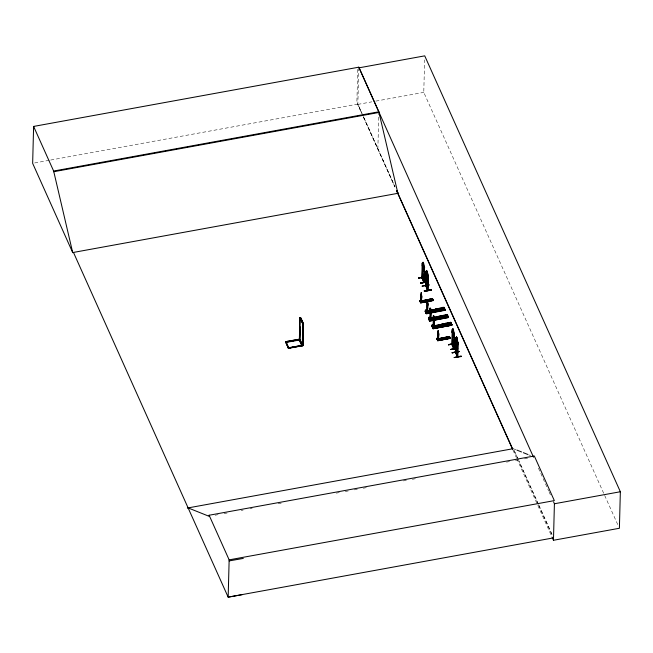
<?xml version="1.0" encoding="UTF-8"?>
<svg xmlns="http://www.w3.org/2000/svg" width="653" height="653" viewBox="0 0 653 653"><rect width="100%" height="100%" fill="white"/><g stroke="black" fill="none" stroke-linecap="round" stroke-linejoin="round"><path stroke-width="0.49" stroke-dasharray="3.27 2.45" d="M357.738 69.365L356.865 102.57L361.778 113.426M362.839 115.548L357.836 104.39L358.766 68.875M377.858 149.015L378.789 113.491M617.722 524.547L423.773 92.383L424.621 59.921M34.658 162.964L49.701 160.23M50.705 160.042L357.844 104.088L362.015 113.385M357.836 104.39L371.818 101.844M375.818 101.117L423.773 92.383M215.098 515.209L218.102 514.662M224.11 513.568L227.113 513.021M241.137 510.466L243.136 510.099M250.148 508.826L252.148 508.458M278.186 503.716L281.19 503.169M336.262 493.137L339.266 492.591M345.274 491.497L348.278 490.95M354.285 489.856L357.289 489.309M363.297 488.215L366.3 487.669M403.35 480.918L406.354 480.371M412.361 479.278L415.365 478.731M506.483 462.128L509.487 461.581M515.495 460.487L518.498 459.941M524.506 458.847L527.51 458.292M514.221 449.027L516.05 449.762M528.816 454.872L530.636 455.598M363.452 117.148L394.951 186.823L363.68 117.099M538.513 504.402L518.776 460.74L538.341 504.434M538.929 505.332L553.63 537.852M538.439 468.152L548.675 490.974M549.091 491.889L551.14 496.451M538.758 505.365L552.528 536.04M363.256 116.479L394.959 187.117M512.997 450.129L516.335 457.565M516.752 458.496L552.209 537.492M518.351 459.81L513.731 449.59L518.319 459.818"/><path stroke-width="0.98" d="M424.205 267.33L424.066 282.374L424.474 267.248L423.805 281.965C424.932 284.324 420.981 275.558 422.148 278.227M452.333 344.604L452.235 329.683L452.97 328.916M457.68 341.894L458.137 342.254L457.81 356.889L457.68 355.942M420.907 294.479L420.842 300.584M421.454 301.866L420.932 300.641L420.932 295.507M427.356 312.387L427.682 305.661A2.432 0.571 79.2 0 0 427.756 303.082A2.432 0.571 79.2 0 0 426.736 300.894A2.432 0.571 79.2 0 0 426.67 303.482C426.091 308.918 427.552 319.66 427.829 305.637A2.432 0.571 79.2 0 0 427.935 303.261A2.432 0.571 79.2 0 0 426.98 300.87A2.432 0.571 79.2 0 0 426.711 302.829M512.548 448.799L396.64 190.537L397.889 193.321L378.83 111.802L358.807 67.186L33.613 126.429L32.65 163.332L72.728 252.629L73.487 252.491M242.336 594.63L228.166 597.144L73.463 252.433L72.695 252.564L53.644 171.045L33.613 126.429M209.123 515.241L229.146 559.858L554.34 500.614L534.317 455.998L209.123 515.241L209.091 516.303L188.121 507.903M229.146 559.858L228.166 597.144L552.356 538.08M285.63 342.139L285.639 341.682L299.621 339.152L302.47 345.355L302.706 323.921L299.923 317.725L300.764 317.57L303.539 323.782L302.968 345.682L288.406 348.335L285.63 342.139L300.184 339.487M286.202 342.082L288.944 348.18M288.234 347.943L302.453 345.331M288.406 348.335L288.397 347.82L302.38 345.298M299.923 317.725L299.368 339.193L302.388 345.788L303.082 323.798L302.421 345.559M299.613 339.136L302.968 345.657L303.531 323.766L302.706 323.921M299.58 338.181L300.045 320.615M285.785 342.433L299.8 339.976L300.062 326.729M300.298 317.799L300.298 320.06L300.404 318.044M299.833 339.935L300.062 330.01M299.531 339.487L302.241 345.755L302.902 323.88L300.119 317.685M533.517 457.198L358.807 67.186M425.585 276.758L418.597 278.031M431.731 299.498L420.108 301.71L419.944 300.502L421.226 300.266L421.871 302.192L421.887 301.686L420.401 302.021L420.271 300.739M420.181 301.547L420.214 300.486L420.54 300.731M420.81 283.231L420.703 282.945C442.84 279.386 405.823 285.761 427.691 281.419L420.712 282.716M421.185 292.903L420.793 295.132M421.209 300.894L421.226 300.266M421.699 296.087L421.283 292.715M421.952 277.835L421.993 277.19L422.458 277.566M422.352 263.077C421.618 266.024 425.519 279.166 422.295 265.396M421.724 297.115L421.218 292.65M422.091 278.162L422.385 263.167L422.809 263.543L422.156 278.186M422.213 278.243L422.279 263.094L423.03 262.326L423.805 263.926M422.173 277.656C421.512 275.305 424.14 284.047 424.352 281.688L424.091 281.28M422.213 286.096L429.111 284.855M421.887 301.686L421.928 302.445L421.063 300.698L420.622 301.009M424.474 267.248L424.303 282.259M431.306 289.475L424.336 291.075L431.413 289.997L424.426 291.311L424.319 290.748L431.315 289.508L424.328 290.781M426.083 285.63L425.609 285.255L425.764 286.292L426.189 271.648C426.915 267.901 428.637 276.603 427.935 278.154M425.862 273.509L425.976 271.142M425.715 286.226L425.993 271.215C427.715 269.167 424.964 276.186 427.095 277.141L427.625 275.035L426.654 270.391M427.16 309.832L425.25 310.199L426.385 313.856L445.248 310.273L444.081 307.375C439.175 306.281 445.828 313.848 442.163 307.743M425.96 285.826L425.634 285.304L427.952 290.373L428.286 275.737L427.797 275.231M425.805 286.259L426.327 275.501M425.772 311.726L425.642 310.167L425.936 312.469L425.813 310.134L426.164 310.983M426.099 312.436L426.14 310.534L426.409 310.918M428.221 313.097L428.156 311.971L426.246 312.33L426.221 313.089L425.315 311.138M426.246 312.33L426.229 313.554L445.166 309.873L444.081 307.375M426.687 299.858L427.96 299.482L428.678 301.155L427.96 299.482M428.099 275.313L427.682 290.438L427.797 275.411L428.286 275.737M427.405 301.27L426.687 299.727M427.919 290.324L427.821 289.426M428.156 311.971L428.139 312.73L427.527 311.424M428.646 318.917L447.525 315.244L428.597 318.933L428.49 317.423L430.409 317.056M429.094 299.401L430.376 299.025L431.094 300.576M428.85 318.99L428.89 317.391L429.299 318.297L429.992 317.57M429.821 300.813L429.103 299.27M429.348 319.66L429.192 317.733M429.486 319.554L431.486 319.374L429.486 319.554L429.625 321.08L448.489 317.497L447.321 314.599C442.416 313.505 449.068 321.072 445.403 314.966M431.225 298.992L432.506 298.625L433.29 300.56L420.687 302.919L420.614 301.931L421.944 301.808M431.462 320.329L431.404 319.195M431.951 300.413L431.225 298.87M432.539 298.984L432.506 298.625M432.115 326.639L431.935 325.104L433.853 324.737L434.825 327.635L434.849 326.875L432.931 327.235L432.915 327.994L432 326.043M432.294 326.663L432.335 325.063L433.004 325.855M432.947 325.855C432.057 323.864 432.963 330.369 432.833 325.741L432.498 325.039L432.792 327.341M451.868 324.908L432.996 328.492L432.931 327.235M434.849 326.875L434.906 328.002L433.829 325.684M435.347 309.22L437.265 308.665L438.351 310.983M436.433 311.342L435.355 309.032M437.077 339.511L436.914 338.311L438.187 338.074L438.898 340.246L438.857 339.495L437.575 339.74L437.673 340.752L450.252 338.368L450.064 337.797L437.477 340.189L450.007 337.838M437.29 338.27L437.371 339.829L437.975 338.45M437.779 332.304L438.163 330.573M438.596 316.444L440.514 315.889C443.983 318.884 438.139 319.994 438.596 316.256M438.171 338.703L438.187 338.074M438.971 308.347L440.049 310.852L438.971 308.347L440.881 307.979L441.967 310.297M438.669 333.895L438.375 330.793M437.641 338.687L438.326 339.691L438.759 333.879L438.065 330.589M438.84 340.001L438.857 339.495M442.212 315.57L443.289 318.076L442.212 315.57L444.13 315.211L445.207 317.717L444.13 315.211M442.04 323.937L443.118 326.443L442.04 323.937L443.958 323.57L445.036 325.888L443.126 326.247M443.648 337.666L444.375 339.078M444.93 337.421L445.656 338.834M445.656 323.251L446.734 325.757L445.656 323.251L447.574 322.884L448.652 325.39L447.574 322.884M446.064 337.209L446.791 338.621M447.378 315.179L447.321 314.599M448.195 336.801L448.921 338.221M448.856 322.647L449.925 325.153L448.856 322.647L450.766 322.28L451.843 324.786L450.766 322.28M448.456 344.857L455.459 343.282L448.448 344.547M437.069 339.511L449.664 337.128L449.476 336.434L436.841 339.021M449.476 336.434L450.162 338.172L437.608 340.548M452.317 344.082L451.819 343.731L452.064 344.76M452.096 331.961L452.129 329.61L452.962 328.834L453.859 333.487L453.329 335.601L452.447 332.181L452.962 328.834L454.308 334.271L454.031 333.683M451.949 344.678L452.48 329.643L452.374 330.075M451.819 343.821L452.154 344.294L452.129 343.674M459.059 351.338L452.08 352.922L459.075 351.347M452.309 344.719L452.513 335.903M454.333 333.773L453.917 348.89L453.655 348.482L454.333 333.773L454.161 348.849L453.672 347.951M453.696 347.992L452.072 344.384L453.892 348.841L451.835 344.245M454.17 336.605L453.59 330.418M461.271 356.538L454.161 357.566L461.173 356.024L461.271 356.554M455.965 352.718L455.435 351.796L455.933 352.147M455.712 340.025L455.753 337.674L456.586 336.899L457.28 338.507M457.647 341.927L457.533 356.954L455.41 352.367L455.753 337.674L456.284 338.123M455.925 352.718L455.941 337.919M455.484 351.828L455.745 352.326L456.096 337.707M455.925 352.783L456.186 342.017M457.557 356.016L455.696 352.449L457.484 356.897L457.647 341.748M455.688 339.993L457.108 345.421L457.867 344.653L457.288 338.474L457.435 343.29L456.945 343.666L456.072 340.246M358.791 67.871L424.728 55.856L620.35 491.742L619.395 528.269L553.458 540.276L554.413 503.757L553.597 501.928M421.765 297.286L421.356 301.882L420.769 300.853M429.96 318.093L429.911 310.706A2.432 0.571 79.2 0 1 429.976 308.126A2.432 0.571 79.2 0 1 430.996 310.306A2.432 0.571 79.2 0 1 430.931 312.893L430.596 319.611L429.764 317.668L429.862 318.125M429.952 310.053A2.432 0.571 79.2 0 1 430.221 308.102A2.432 0.571 79.2 0 1 431.184 310.485A2.432 0.571 79.2 0 1 431.07 312.86L430.743 319.586L429.854 317.693M434.376 320.566L434.041 327.292L433.323 325.741L433.355 318.386A2.432 0.571 79.2 0 1 433.421 315.799A2.432 0.571 79.2 0 1 434.441 317.987A2.432 0.571 79.2 0 1 434.376 320.566L434.523 320.541A2.432 0.571 79.2 0 0 434.449 317.35A2.432 0.571 79.2 0 0 433.363 316.191M434.523 320.541L434.188 327.259L433.274 325.423L433.502 318.354A2.432 0.571 79.2 0 1 433.396 317.733M438.8 334.279L438.424 339.666L437.828 338.785L437.902 333.316M425.919 310.518L425.854 311.073M426.719 310.444L426.956 310.738M429.323 318.305L429.209 317.766M429.992 317.733L430.074 318.125M432.4 325.545L432.572 325.782M432.351 325.774L432.49 325.569M437.29 338.907L438 338.768M437.714 338.638L437.453 338.899M426.05 310.657L426.711 310.861M432.972 325.414L433.102 325.823L433.257 325.349M427.144 300.388L427.935 300.07M428.213 300.462L428.058 300.021M440.881 317.366L440.473 316.762L439.379 316.974M444.334 325.039L444.318 324.614M445.117 337.903L445.134 338.36M300.298 317.758L303.49 323.831M299.719 339.674L300.16 339.544M423.258 263.216L423.389 267.616L423.34 263.2M426.882 271.281L427.005 275.68L426.956 271.264M453.117 329.732L453.239 334.132L453.19 329.716M456.733 337.797L456.855 342.196L456.806 337.781M427.421 290.03L427.739 289.883M456.112 338.507L456.586 336.899M453.655 348.482L454.21 348.253M457.794 356.309L457.271 356.546M288.389 348.171L302.339 345.633M425.576 276.978L418.5 278.064L425.601 276.766M429.192 285.043L422.116 286.128M459.051 351.559L451.974 352.653L459.067 351.649M426.727 310.395L426.744 310.616M426.858 310.893L426.784 310.412M429.356 318.207L428.866 318.068M437.926 332.099L437.763 332.94M429.56 318.182L429.543 317.75L429.658 318.15M426.923 310.485L427.495 312.354M433.616 325.382L433.535 325.716M300.241 318.084L300.176 317.676L303.106 323.904M299.025 339.674L301.849 345.829M427.323 300.535L428.205 300.176M439.306 317.105C441.224 315.064 440.791 319.382 439.289 317.089M445.175 337.985L444.815 338.532M433.478 325.333L433.519 325.757M302.29 345.633L288.512 348.073M422.303 263.167L423.111 262.318M423.56 270.848L424.295 270.016M425.936 273.493L427.176 278.913L428.009 278.137M427.176 278.913L427.984 278.064M452.17 331.944L453.411 337.372L454.219 336.515M456.594 336.981L456.047 338.164M457.035 345.437L457.867 344.653M426.066 285.679C431.568 301.702 422.05 275.533 427.462 289.54M454.153 348.775L451.958 344.147M428.082 300.625L427.437 300.592M440.816 317.342L439.322 317.227M442.824 324.647L444.228 324.639M444.26 325.014L442.767 324.908M444.366 337.781L444.285 338.442M445.052 338.336L444.13 338.001L445.166 338.091M432.498 298.748L419.855 301.164L432.498 298.748L433.225 300.298L420.589 302.723L433.233 300.29M419.928 301.139L420.605 302.755L433.241 300.38M420.516 302.47L433.225 300.168M425.119 311.212L444.285 308.02L425.421 311.734M425.356 311.71L439.396 309.359M426.025 313.122L444.954 309.424L445.175 310.004L426.287 313.546M444.007 307.677L444.366 308.412L441.355 308.934M444.954 309.424L426.001 313.048M448.415 317.236L447.313 314.795L428.458 318.509M428.572 318.868L442.644 316.583M448.325 317.162L448.203 316.648L429.274 320.345L448.138 316.762M429.552 320.819L429.331 320.239M447.313 314.795L429.454 318.321M431.894 326.051L432.988 328.369M432.792 328.043L433.07 328.761L451.933 325.178L432.98 328.451M450.701 322.574L431.829 326.165M450.905 323.031L431.968 326.451M433.053 328.753L451.909 325.137L451.656 324.459M437.477 340.189L436.898 338.948M449.419 336.621L436.833 338.989M449.566 336.932L436.922 339.185M429.364 318.142L429.062 318.321M429.045 317.889L428.972 317.766M432.71 325.529L433.151 325.831M421.683 297.376L421.838 296.47M421.275 300.38L419.944 300.502M420.924 301.196L432.555 299.017M420.001 301.466L432.694 299.319L420.099 301.702M444.073 307.563L425.144 311.261L444.138 307.955M425.274 311.538L439.159 308.861M426.327 312.509L428.246 312.15M445.158 309.693L426.156 313.399M430.49 318.354L442.432 316.134M444.603 316.166L447.591 315.628M443.297 317.889L445.207 317.521M446.489 317.285L448.399 316.917M429.396 320.623L448.285 317.048M448.407 317.105L429.454 320.721L428.466 318.37M433.935 324.916L431.935 325.104M448.831 323.202L431.96 326.443M442.04 324.753L432.172 326.892M443.958 324.345L446.015 323.994M447.934 323.594L449.99 323.243M434.147 326.484L446.089 324.263M448.048 323.839L450.056 323.504M433.012 327.414L434.931 327.055M434.767 327.537L451.647 324.329M432.719 328.018L442.718 326.157M444.611 325.716L446.693 325.406M448.603 325.006L450.66 324.647M446.742 325.569L448.652 325.202M449.933 324.957L451.843 324.598M432.694 327.953L450.733 324.916M438.245 338.189L436.914 338.311M437.894 339.005L449.509 336.817M438.914 339.617L437.575 339.74M437.559 340.515L450.203 338.099M450.244 338.36L437.657 340.752M53.644 171.045L378.83 111.802M53.619 171.731L378.813 112.487M72.695 252.564L398.656 193.182M423.12 262.4L422.597 265.665L423.47 269.077L424.009 266.971L423.03 262.326M423.724 263.934L424.662 267.673M427.348 271.999L428.074 275.819M426.474 277.345L427.242 278.815M423.838 281.476L422.222 277.86L423.993 281.745M424.075 281.81L423.805 281.965M420.687 282.986L427.699 281.704M420.793 283.182L427.797 281.957M424.311 291.05L431.413 290.038M299.637 339.217L285.696 341.682L288.553 348.245L285.777 342.058M454.243 336.589L453.402 337.283L452.145 331.92M457.018 345.347L455.77 339.984M457.647 348.49L450.546 349.502L457.647 348.473L450.546 349.502L457.549 347.959M454.161 357.566L461.173 356.285M187.354 508.042L513.315 448.66M554.413 503.757L620.35 491.742M229.121 560.919L243.291 558.413M444.497 337.846L445.02 337.928M302.894 345.584L301.727 342.972M516.964 450.121L521.518 451.949M523.347 452.676L527.902 454.504M437.534 309.734C434.898 308.608 437.151 312.028 437.632 309.71M427.135 310.787L427.854 312.33M430.776 318.648L431.38 319.954M430.384 318.011L431.102 319.554M428.556 318.362L429.47 320.321M420.295 301.531L420.516 301.996L420.556 300.804M437.51 338.744L437.175 338.295L437.486 339.805M396.624 190.831L512.581 449.199M552.209 537.492L553.458 540.276M456.504 336.915L457.198 338.523M422.622 263.118L422.809 263.543M455.712 352.31L457.753 356.865M448.472 317.489L429.609 321.072M299.637 339.576L285.655 342.123M437.992 338.54L437.853 332.565M426.091 313.007L426.213 313.522M447.346 336.834L448.064 338.507L447.346 336.834M436.065 309.726C437.249 311.856 438.269 308.167 436.065 309.726M448.448 344.751L455.435 343.478L448.431 344.76M442.824 324.5C443.142 327.129 445.575 323.3 442.824 324.5"/></g></svg>
